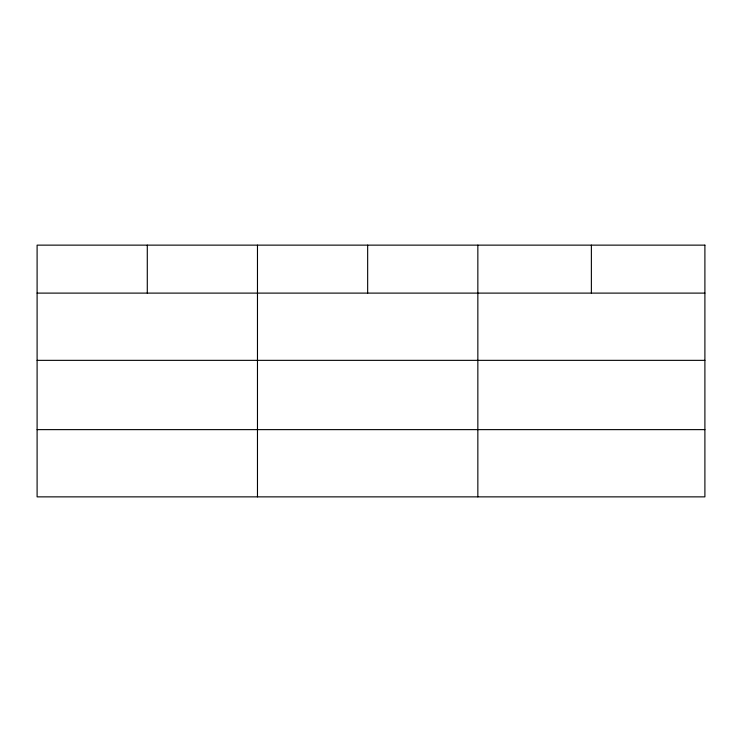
<?xml version="1.0" encoding="UTF-8"?>
<svg xmlns="http://www.w3.org/2000/svg" width="742" height="742" viewBox="0 0 742 742"><rect width="100%" height="100%" fill="white"/><g stroke="black" fill="none" stroke-linecap="round" stroke-linejoin="round"><path stroke-width="1.11" d="M37.1 293.109L704.9 293.109M37.1 360.352L704.9 360.352M37.1 429.627L704.9 429.627M591.374 245.138L591.374 293.109M477.848 245.138L477.848 496.862M367.661 245.138L367.661 293.109M257.474 245.138L257.474 496.862M147.287 245.138L147.287 293.109M704.9 245.138L37.1 245.138L37.1 496.862L704.9 496.862L704.9 245.138"/></g></svg>
